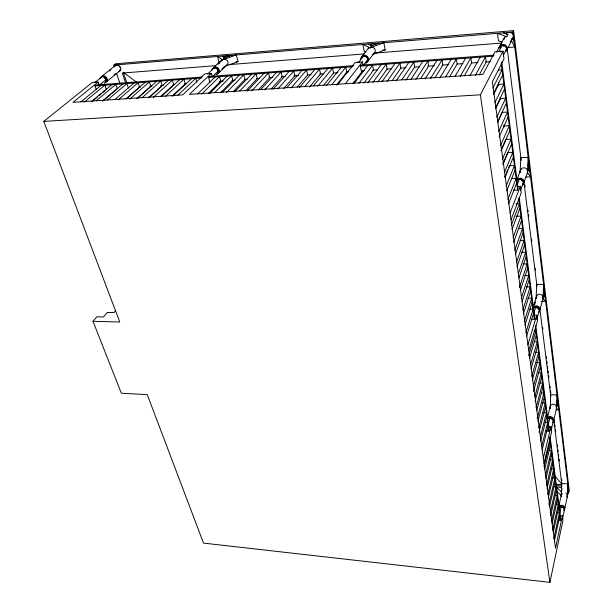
<?xml version="1.0" encoding="UTF-8"?>
<svg xmlns="http://www.w3.org/2000/svg" width="613" height="613" viewBox="0 0 613 613"><rect width="100%" height="100%" fill="white"/><g stroke="black" fill="none" stroke-linecap="round" stroke-linejoin="round"><path stroke-width="0.92" d="M566.941 494.737L567.263 496.944L568.205 487.243M561.171 496.438L561.73 483.435L567.799 483.91L567.263 496.944M556.382 408.771L557.002 394.987L550.597 394.688L550.305 408.365M556.083 409.676L558.803 409.821L556.405 408.58L557.156 405.5L557.455 398.718M539.877 309.496L543.018 298.945L543.578 284.417L536.758 284.363L536.068 298.585L536.727 296.431M541.417 301.312L545.639 301.366L542.903 298.669L543.762 295.788L544.099 288.685M526.015 177.034L530.521 176.896L527.379 172.307L528.145 157.334L520.858 157.602L520.077 172.544C519.617 166.169 528.575 166.238 527.532 172.713L527.057 173.433M527.379 172.307L528.368 169.724L528.751 162.261M549.984 408.25C549.478 402.595 557.432 403.032 556.405 408.58M221.577 60.526L221.86 59.714L222.596 59.821C226.266 57.706 230.442 62.534 226.58 65.246M562.665 518.115L564.542 509.227M564.818 508.33L568.527 490.729M115.596 310.668L113.98 312.584L107.359 312.438L103.513 316.944L96.9 316.791L92.977 321.327L121.351 393.217L147.273 394.626L203.501 543.103L549.922 582.35L562.949 520.337L562.382 515.878L560.044 515.671M558.719 520.138L560.382 520.284L560.703 518.782L550.213 437.506M562.382 515.878L555.524 548.283L492.362 81.728L504.009 58.886L503.02 51.178L495.005 51.783L482.952 74.349L189.409 94.394L211.316 73.391L212.037 75.958M554.436 540.858L559.807 515.794M553.823 538.75L559.416 512.79L556.903 512.568M559.646 513.832L561.171 506.736M561.539 493.733L558.727 506.667A3.157 2.138 16.2 0 1 563.063 505.702A3.157 2.138 16.2 0 1 564.144 509.25M553.271 532.26L558.696 507.265M561.347 495.641L561.692 494.047M552.65 530.115L558.305 504.223L556.619 504.078M561.746 494.568L561.309 491.71L561.83 489.327M551.462 521.372L557.186 495.557L555.493 495.419M552.091 523.556L557.585 498.637M550.267 512.522L556.045 486.791L553.493 486.592M550.689 515.663L556.451 489.91M548.842 504.484L554.903 477.918L552.336 477.726M549.478 506.752L555.309 481.075M547.815 494.499L553.738 468.945L551.156 468.753M548.252 497.725L554.152 472.133M546.574 485.32L552.558 459.865L549.968 459.681M547.018 488.584L552.98 463.091M545.309 476.033L551.371 450.67L548.758 450.494M545.976 478.424L551.792 453.934M544.038 466.623L550.168 441.368M544.704 469.068L550.597 444.67M544.007 463.213L551.646 431.843L551.003 426.832L548.535 426.694M543.317 458.126L551.003 426.832M551.325 429.345L553.424 420.779M553.738 420.005L556.566 408.419M557.225 405.745L557.661 403.967M546.198 430.947L548.834 431.108L549.194 429.659L535.754 325.564M548.359 424.081L549.846 418.104M542.145 449.896L548.152 425.805M541.685 446.471L547.715 422.411L545.057 422.265M547.524 417.484L550.213 406.817M540.36 436.709L546.459 412.764L543.792 412.618M540.597 441.099L546.903 416.196M539.026 432.173L545.647 406.465M538.781 427.736L545.195 402.994L542.513 402.856M537.908 421.284L544.375 396.619M537.187 418.633L543.915 393.102L541.218 392.971M536.781 410.273L543.08 386.642M536.046 407.568L542.62 383.079L539.9 382.964M535.149 400.948L541.769 376.543M534.904 396.389L541.302 372.942L538.574 372.834M533.494 391.477L540.451 366.313M533.241 386.88L539.976 362.666L536.314 362.536M532.322 380.075L539.111 355.961M531.808 376.328L538.628 352.26L535.862 352.176M531.157 368.451L537.747 345.471M530.643 364.651L537.264 341.725L534.482 341.648M529.433 358.59L536.375 334.844M528.636 355.647L535.885 331.051L534.015 331.005M528.743 350.483L537.486 320.974L536.75 315.228L534.122 315.174M537.118 318.109L539.509 310.078M543.8 296.301L544.582 293.665M527.954 344.621L536.75 315.228M531.54 319.212L534.36 319.266L534.766 317.909L519.211 197.463M526.444 336.583L533.571 313.166M533.509 314.27L535.67 307.159M533.54 306.155L536.773 295.635M525.908 332.621L533.065 309.274L529.287 309.213M534.651 304.538L535.455 301.902M524.92 325.357L532.138 302.117M524.376 321.342L531.624 298.171L527.824 298.125M523.379 313.971L530.689 290.922M522.828 309.91L530.168 286.922L526.345 286.892M522.1 301.558L529.218 279.574M521.272 298.247L528.69 275.521L524.69 275.505M520.245 290.669L527.724 268.073M519.38 287.397L527.195 263.965L523.165 263.965M518.943 277.919L526.222 256.418M561.324 495.327L562.19 493.442M518.368 273.682L525.678 252.257L521.625 252.272M517.004 266.785L524.69 244.602M536.245 297.359C536.827 292.102 543.953 293.765 542.903 298.669M516.422 262.487L524.146 240.38L520.062 240.411M515.349 254.587L523.134 232.626M514.759 250.227L522.582 228.343L518.475 228.396M513.671 242.212L521.563 220.481M513.096 237.721L521.004 216.144L516.046 216.228M511.993 229.591L519.97 208.167M511.388 225.109L519.403 203.769L516.077 203.838M511.043 219.745L521.15 193.087L520.299 186.413L517.479 186.49M520.721 189.754L523.471 182.544M523.64 183.026L527.364 173.249M528.375 170.59L529.057 168.813M510.116 212.903L520.299 186.413M513.441 190.214L517.633 190.099L518.1 188.881L501.725 62.02M517.165 184.919L519.341 179.333M508.514 203.945L516.713 183.019M516.813 179.908L520.981 169.303M507.893 199.325L516.131 178.498L511.916 178.621M506.736 190.835L515.05 170.176M506.108 186.145L514.46 165.587L509.372 165.763L508.66 167.479M504.76 176.881L505.825 174.322M506.537 172.605L507.595 170.039M504.966 177.463L513.365 157.15M504.323 172.705L512.759 152.499L507.641 152.698L502.783 164.108M368.283 48.642L368.903 47.753L370.014 47.837C374.022 45.6 377.531 51.063 373.631 53.637M503.135 163.962L511.656 143.94M502.476 159.135L511.043 139.212L505.886 139.442L500.959 150.683M501.273 150.262L509.916 130.531M500.614 145.358L509.296 125.734L504.108 125.994M499.112 137.067L508.154 116.922M498.714 131.374L507.526 112.064L502.3 112.348L497.626 122.408M513.602 30.65L569.209 490.247L568.826 492.369L512.943 32.075L513.602 30.65L115.436 63.79L113.872 65.093L114.47 66.909M497.503 122.156L506.369 103.122M496.821 117.106L505.733 98.187L500.469 98.494L495.526 108.8M495.565 107.819L504.553 89.115M494.867 102.693L503.909 84.104L498.614 84.441L493.595 94.571M493.588 93.26L502.714 74.893M492.883 88.05L502.055 69.805L498.499 70.051M506.905 49.829L511.449 40.964M512.276 39.355L513.104 37.745M503.511 55.04L506.675 48.894M510.261 42.335L511.234 41.385L511.15 40.19L512.276 37.998L514.077 41.431M549.922 582.35L480.37 94.8L503.02 51.178M499.005 51.484L502.223 45.377M504.139 39.355L504.714 37.025L506.782 36.726L507.924 34.55L503.273 32.872M496.607 52.143L499.043 47.553M499.58 46.55L504.254 37.745M479.159 74.97L486.224 61.913L485.519 56.779L475.313 75.422M469.834 75.797L480.209 57.178M464.225 75.989L471.612 62.97L470.876 57.875L460.202 76.449M455.252 76.012L465.619 58.266M449.459 76.993L457.16 64.02L456.386 58.955L445.743 76.663M439.896 77.836L451.183 59.338M434.847 77.989L442.854 65.062L442.05 60.02L430.472 78.479M425.169 78.839L436.908 60.403M420.725 78.456L428.702 66.097L427.866 61.078L415.852 79.468M411.093 79.092L422.771 61.461M405.913 80.203L414.695 67.108L413.829 62.128L401.883 79.721M223.799 57.974L225.952 57.469M396.174 80.839L408.787 62.503M392.297 80.403L400.833 68.12L399.937 63.162L387.056 81.46M511.993 39.715L512.276 37.998M381.922 81.813L394.948 63.537M377.754 82.119L387.117 69.116L386.182 64.189L372.896 82.426M367.815 82.77L381.248 64.557M363.892 83.062L373.539 70.104L372.574 65.208L358.889 83.383M353.862 83.72L367.685 65.568M352.827 83.629L362.712 70.687M367.946 61.223L374.712 52.412M367.731 59.576L363.141 65.53L362.406 61.882L355.188 62.434L337.947 84.249M364.153 70.786L361.302 70.993L360.314 66.12L361.095 65.108L494.078 55.139M345.418 83.743L362.406 61.882M361.885 56.519L368.758 47.783M358.797 62.158L363.432 56.235M365.854 52.304L364.26 51.538L362.858 44.488L370.014 47.837L371.677 45.722L378.581 43.186M336.414 85.153L346.789 72.05L345.77 67.208L331.871 84.563M326.369 85.621L340.981 67.56M323.564 85.337L333.618 73.008L332.568 68.189L317.718 86.211M313.442 85.82L327.832 68.549M309.672 86.969L320.576 73.958L319.503 69.169L304.891 86.41M299.458 87.452L314.814 69.514M297.129 87.146L307.665 74.893L306.561 70.135L290.991 88.027M286.846 87.636L301.918 70.48M283.474 88.747L294.884 75.828L293.757 71.085L277.827 88.923M273.084 89.276L289.16 71.43M271.007 89.153L282.225 76.748L281.076 72.035L264.785 89.835M260.74 89.475L276.524 72.372M258.242 90.019L269.697 77.659L268.517 72.97L251.889 90.716M247.261 91.03L264.011 73.307M245.606 90.877L257.284 78.564L256.081 73.897L239.783 90.908M233.101 91.735L245.001 79.452L243.767 74.817L226.496 92.448M234.549 91.896L251.621 74.234M222.634 92.073L239.346 75.146M220.711 92.578L232.825 80.341L231.576 75.728L214.673 92.617M209.477 93.628L227.193 76.05M208.228 93.628L220.772 81.215L219.5 76.625L201.585 94.164M197.807 93.82L215.163 76.954M221.921 68.924L224.519 66.403M218.42 73.169L226.864 64.978M212.941 76.173L218.22 71.07M209.907 82.004L208.612 77.437L209.623 76.464L353.854 65.652M208.106 73.637L214.09 67.928M217.952 64.281L221.883 60.534M219.354 63.139L217.523 56.519L222.596 59.821L224.741 57.775L231.561 55.354M213.615 67.568L222.144 59.446M223.454 58.197L225.423 56.319M177.877 95.176L195.693 78.403L196.75 82.035M528.046 170.858L528.513 170.13L528.306 168.437M172.138 96.088L185.302 83.797L183.961 79.276L165.173 96.639M172.828 96.118L191.44 78.725M161.043 96.241L173.701 84.64L172.337 80.15L153.265 97.452M161.556 96.295L179.747 79.59M148.438 97.881L162.207 85.475L160.821 81.008L142.147 97.659M149.702 97.099L168.161 80.456M136.86 98.67L150.821 86.303L149.419 81.858L129.787 99.068M137.228 98.563L156.69 81.314M126.102 98.831L139.542 87.123L138.117 82.701L118.225 99.858M126.301 98.739L145.319 82.165M114.754 99.605L134.063 83M107.497 100.026L126.929 83.537L128.37 87.935M102.662 100.915L122.907 83.835M102.792 100.984L117.298 88.739L115.834 84.364L96.164 100.8M91.36 101.681L111.85 84.655M91.643 101.743L97.521 96.862M98.984 95.643L101.191 93.812M102.655 92.594L104.861 90.762M84.203 102.172L104.846 85.184L106.325 89.536M106.654 81.667L120.094 70.648M99.896 84.701L106.041 79.698M80.908 101.842L100.9 85.475M114.041 74.847L115.459 73.69M96.203 89.383L95.007 85.92L96.164 84.969L202.244 77.023M98.272 83.667A3.624 2.674 48.7 0 1 99.214 85.261L98.103 82.012L73.001 102.348L182.797 94.846L204.903 73.882L211.316 73.391M101.873 76.334L115.436 65.399M95.176 82.234L102.042 76.694M109.405 71.016L110.83 69.867M92.977 321.327L119.765 321.994L43.791 121.405L92.257 82.456L98.103 82.012M543.409 296.424L543.884 296.025L543.417 293.412M372.275 54.641L385.209 49.868L383.868 42.749L370.014 47.837M225.278 66.204L238.051 61.637L236.281 54.963L222.596 59.821M370.566 45.646L372.896 45.408M556.788 405.752L557.255 405.607L557.102 404.327M506.43 34.489L507.924 34.55M113.872 65.093L512.943 32.075M236.174 61.79L238.051 61.637M382.573 50.074L385.209 49.868M215.753 65.668L122.347 73.054L125.634 83.062M229.093 64.61L364.436 53.906M374.918 53.07L501.679 43.04M507.066 47.607L514.751 47.009L511.15 40.19M95.007 85.92L201.225 77.989M208.612 77.437L352.115 66.733M360.314 66.12L493.519 56.181M138.53 87.199L140.438 87.061M149.993 86.364L151.901 86.226M160.499 85.598L163.364 85.391M172.912 84.694L174.828 84.556M184.375 83.866L186.291 83.72M219.454 81.314L223.278 81.031M231.867 80.41L234.733 80.203M244.281 79.506L247.146 79.299M256.686 78.602L259.552 78.395M269.099 77.698L272.915 77.422M281.513 76.801L285.329 76.518M293.918 75.897L298.692 75.552M307.289 74.924L311.105 74.648M319.695 74.02L323.518 73.744M333.066 73.047L337.84 72.702M346.429 72.073L348.337 71.936M372.696 70.166L377.439 69.821M386.933 69.131L391.684 68.786M400.228 68.166L405.921 67.752M414.465 67.131L419.208 66.786M427.751 66.166L434.402 65.675M441.996 65.124L448.639 64.641M457.183 64.02L462.876 63.606M471.42 62.986L478.063 62.503M485.665 61.951L490.408 61.607M43.791 121.405L480.37 94.8M555.654 484.193L561.378 484.638M556.336 485.55L562.044 486.002M506.782 36.726L497.503 33.347L498.461 40.803L501.978 42.113M368.076 44.059L371.677 45.722M557.156 405.5L558.359 406.135M222.19 56.128L224.741 57.775M124.094 72.824L137.051 82.625M562.006 488.53L560.719 487.358L556.198 486.998L561.309 491.71M556.773 491.388L561.654 495.917M543.762 295.788L545.126 297.159M554.903 475.972L561.707 483.986M565.891 493.051L566.496 493.794M528.368 169.724L529.938 172.046M116.577 73.261L119.88 83.245M123.328 72.25L126.899 83.153M498.338 82.38L498.714 85.222M500.338 97.521L500.591 99.413M503.97 124.952L504.223 126.845M556.313 487.871L556.543 489.634M501.181 63.078L517.633 190.099M518.744 198.696L534.36 319.266M535.471 327.878L548.834 431.108M549.608 437.077L560.382 520.284M524.828 184.996L525.065 186.896M527.916 209.661L528.153 211.554M528.506 214.404L528.743 216.297M531.594 239.062L531.831 240.955M535.272 268.463L535.509 270.364M542.628 327.265L542.865 329.166M546.306 356.674L546.543 358.567M546.903 361.417L547.141 363.31M547.493 366.153L547.731 368.053M548.091 370.896L548.328 372.796M548.681 375.639L548.919 377.539M549.984 386.075L550.221 387.968M550.581 390.818L550.819 392.711M554.259 420.219L554.497 422.119M554.849 424.962L555.087 426.855M555.447 429.705L555.685 431.598M557.347 444.877L557.585 446.777M557.937 449.62L558.175 451.52M558.535 454.363L558.772 456.264M559.125 459.106L559.362 461.007M561.615 479.021L561.853 480.921M507.158 48.358L521.211 160.384M523.831 181.264L536.973 286.064M539.785 308.477L550.826 396.55M553.593 418.602L561.807 484.101M567.876 492.607L567.937 493.741M497.986 51.691A4.069 3.816 23.7 0 1 501.082 51.844M503.25 54.051A4.069 3.816 23.7 0 1 503.503 56.044M207.309 73.813A3.739 2.981 47.6 0 1 209.838 73.974M94.463 82.403A3.624 2.674 48.7 0 1 96.793 82.563M560.083 515.748A3.188 2.145 16.4 0 1 560.864 516.039M562.489 517.525A3.188 2.145 16.4 0 1 562.389 519.188M100.08 78.502A3.586 2.667 48.9 0 1 103.099 76.817A3.586 2.667 48.9 0 1 106.179 80.249A3.586 2.667 48.9 0 1 104.225 83.123M101.137 77.69A2.988 2.222 48.9 0 1 101.635 77.376M104.202 77.889A2.988 2.222 48.9 0 1 104.777 78.418M105.49 81.682A2.988 2.222 48.9 0 1 105.129 82.142M102.271 76.778A2.988 2.222 49 0 1 106.149 77.797A2.988 2.222 49 0 1 105.765 81.537M115.826 65.836A2.927 2.199 49.5 0 1 116.309 65.53M118.202 65.645A2.927 2.199 49.5 0 1 118.838 66.02M119.841 67.154A2.927 2.199 49.5 0 1 120.148 67.828M120.064 69.752A2.927 2.199 49.5 0 1 119.704 70.211M101.214 77.59A3.578 2.659 49 0 1 104.233 75.905A3.578 2.659 49 0 1 107.306 79.33A3.578 2.659 49 0 1 105.352 82.203M114.777 66.648A3.509 2.644 49.5 0 1 117.765 64.97A3.509 2.644 49.5 0 1 120.761 68.342A3.509 2.644 49.5 0 1 118.807 71.185M500.185 46.826A3.341 3.157 23.3 0 1 504.928 45.508A3.341 3.157 23.3 0 1 505.855 50.251M499.656 47.829A3.349 3.157 23.3 0 1 500.714 46.573M503.173 46.059A3.349 3.157 23.3 0 1 504.016 46.312M498.767 48.504A4.023 3.793 23.3 0 1 504.277 45.737A4.023 3.793 23.3 0 1 505.855 51.684M499.304 47.5A4.015 3.785 23.3 0 1 504.798 44.726A4.015 3.785 23.3 0 1 506.376 50.664M506.468 33.715A3.916 3.724 22.3 0 1 511.939 33.263A3.916 3.724 22.3 0 1 512.583 38.565M559.209 507.273A2.628 1.785 16.2 0 1 562.535 505.871A2.628 1.785 16.2 0 1 563.745 508.959M559.968 507.242A2.636 1.785 16.2 0 1 561.891 507.227M562.535 507.464A2.636 1.785 16.2 0 1 563.109 507.809M563.562 508.223A2.636 1.785 16.2 0 1 564.021 509.181M558.642 507.618A3.165 2.138 16.2 0 1 563.109 507.357A3.165 2.138 16.2 0 1 563.837 510.713M568.052 490.124A2.582 1.778 15.9 0 1 568.029 490.592M568.389 489.588A3.096 2.13 15.9 0 1 567.86 491.649M213.592 68.526A3.073 2.475 48 0 1 217.638 68.487A3.073 2.475 48 0 1 218.021 72.702M217.393 70.388A3.08 2.475 47.9 0 1 217.684 71.108M211.814 69.836A3.701 2.965 47.9 0 1 215.232 68.051A3.701 2.965 47.9 0 1 218.335 71.652A3.701 2.965 47.9 0 1 215.983 74.686M212.803 68.894A3.693 2.965 48 0 1 216.22 67.108A3.693 2.965 48 0 1 219.308 70.71A3.693 2.965 48 0 1 216.956 73.744M224.619 57.63A3.617 2.935 48.6 0 1 229.339 56.542M520.008 188.099A3.816 3.28 17.4 0 1 520.705 190.62M517.157 180.835A3.134 2.713 17 0 1 520.682 178.774A3.134 2.713 17 0 1 523.295 182.092M521.701 180.636A3.142 2.72 17.1 0 1 522.268 181.195M522.843 183.279A3.142 2.72 17.1 0 1 522.613 183.954M516.843 180.383A3.77 3.264 17.1 0 1 522.092 180.23A3.77 3.264 17.1 0 1 522.682 184.911M516.544 180.712A3.762 3.257 17 0 1 522.146 178.774A3.762 3.257 17 0 1 522.437 184.268M528.735 167.188A3.065 2.682 16.3 0 1 528.72 167.893M528 164.897A3.686 3.218 16.3 0 1 527.87 170.046M536.467 316.66A3.571 2.804 16.3 0 1 536.835 319.534M533.578 308.04A2.942 2.329 16 0 1 537.264 306.523A2.942 2.329 16 0 1 539.088 309.933M534.329 307.933A2.942 2.329 16.1 0 1 534.996 307.711M536.49 307.734A2.942 2.329 16.1 0 1 537.218 307.979M537.869 308.37A2.942 2.329 16.1 0 1 538.75 309.45M532.858 308.546A3.532 2.797 16.1 0 1 537.862 307.787A3.532 2.797 16.1 0 1 538.743 312.086M533.004 307.91A3.532 2.789 16 0 1 537.854 306.255A3.532 2.789 16 0 1 539.141 310.76M543.524 291.742A2.881 2.306 15.5 0 1 543.877 292.317M543.371 290.922A3.456 2.766 15.5 0 1 543.861 294.914M548.581 426.778A3.364 2.429 16.2 0 1 549.401 427.077M550.727 428.066A3.364 2.429 16.2 0 1 551.294 429.989M547.838 418.503A2.766 2.015 16 0 1 551.309 417.323A2.766 2.015 16 0 1 552.995 420.357M550.612 418.625A2.774 2.015 16 0 1 551.294 418.871M551.899 419.231A2.774 2.015 16 0 1 552.382 419.69M547.639 418.702A3.326 2.421 16 0 1 552.244 418.963A3.326 2.421 16 0 1 552.688 422.487M547.302 418.373A3.326 2.414 16 0 1 551.869 417.116A3.326 2.414 16 0 1 553.033 421.077M556.895 401.362A2.713 2 15.6 0 1 557.217 401.875M556.757 400.641A3.257 2.406 15.6 0 1 557.876 403.07M357.088 62.787A3.893 3.417 42.8 0 1 359.754 62.212M362.045 57.568A3.203 2.827 43.3 0 1 366.252 56.35A3.203 2.827 43.3 0 1 367.44 60.833M362.145 57.361A3.203 2.835 43.2 0 1 362.804 57.001M360.528 59.185A3.847 3.394 43.2 0 1 363.747 56.227A3.847 3.394 43.2 0 1 367.654 59.254A3.847 3.394 43.2 0 1 365.777 63.254M361.471 57.308A3.839 3.394 43.3 0 1 367.31 56.457A3.839 3.394 43.3 0 1 366.536 62.273M374.214 44.259A3.126 2.789 44.2 0 1 374.972 44.496M370.635 45.646A3.755 3.349 44.2 0 1 375.999 44.458"/></g></svg>
